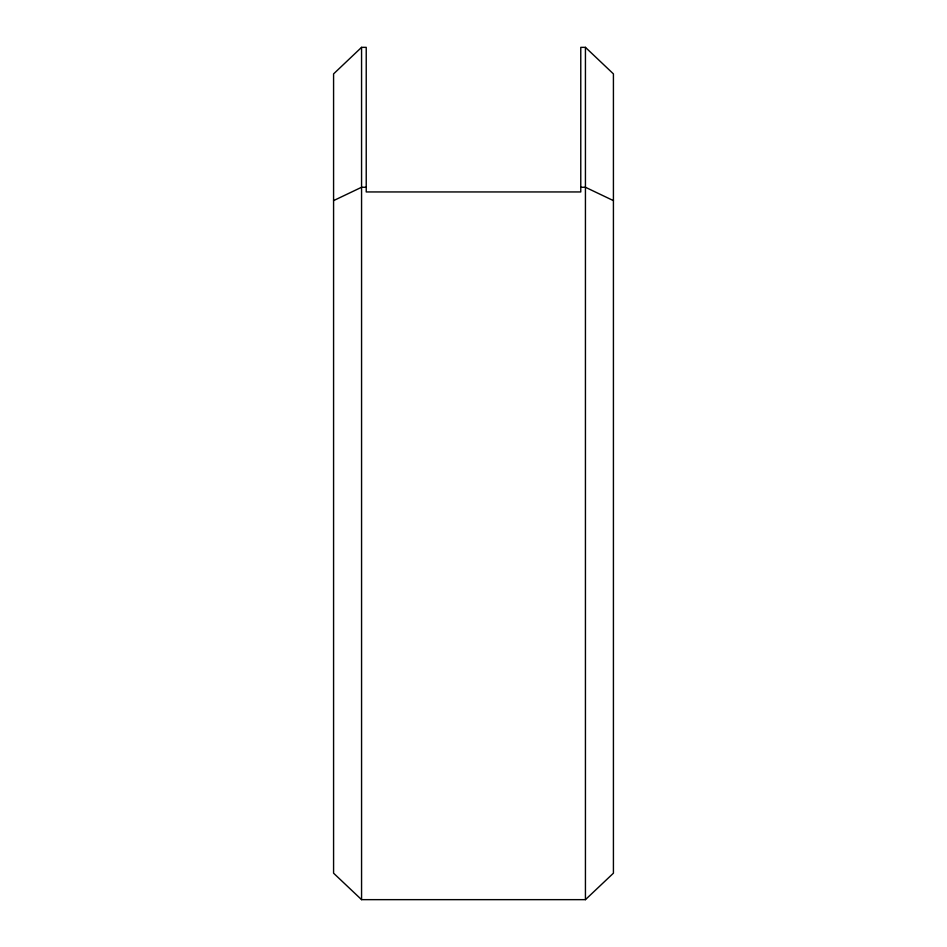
<?xml version="1.0" encoding="UTF-8"?>
<svg xmlns="http://www.w3.org/2000/svg" width="947" height="947" viewBox="0 0 947 947"><rect width="100%" height="100%" fill="white"/><g stroke="black" fill="none" stroke-linecap="round" stroke-linejoin="round"><path stroke-width="1.42" d="M361.565 47.35L333.581 73.89L333.581 873.193L361.565 899.65L585.435 899.65L613.419 873.193L613.419 73.89L585.435 47.35L580.771 47.35L580.771 191.945L366.229 191.945L366.229 47.35L361.565 47.35L361.565 899.65M333.581 200.622L361.565 187.269L366.229 187.269M580.771 187.269L585.435 187.269L613.419 200.622M585.435 47.35L585.435 899.65"/></g></svg>
